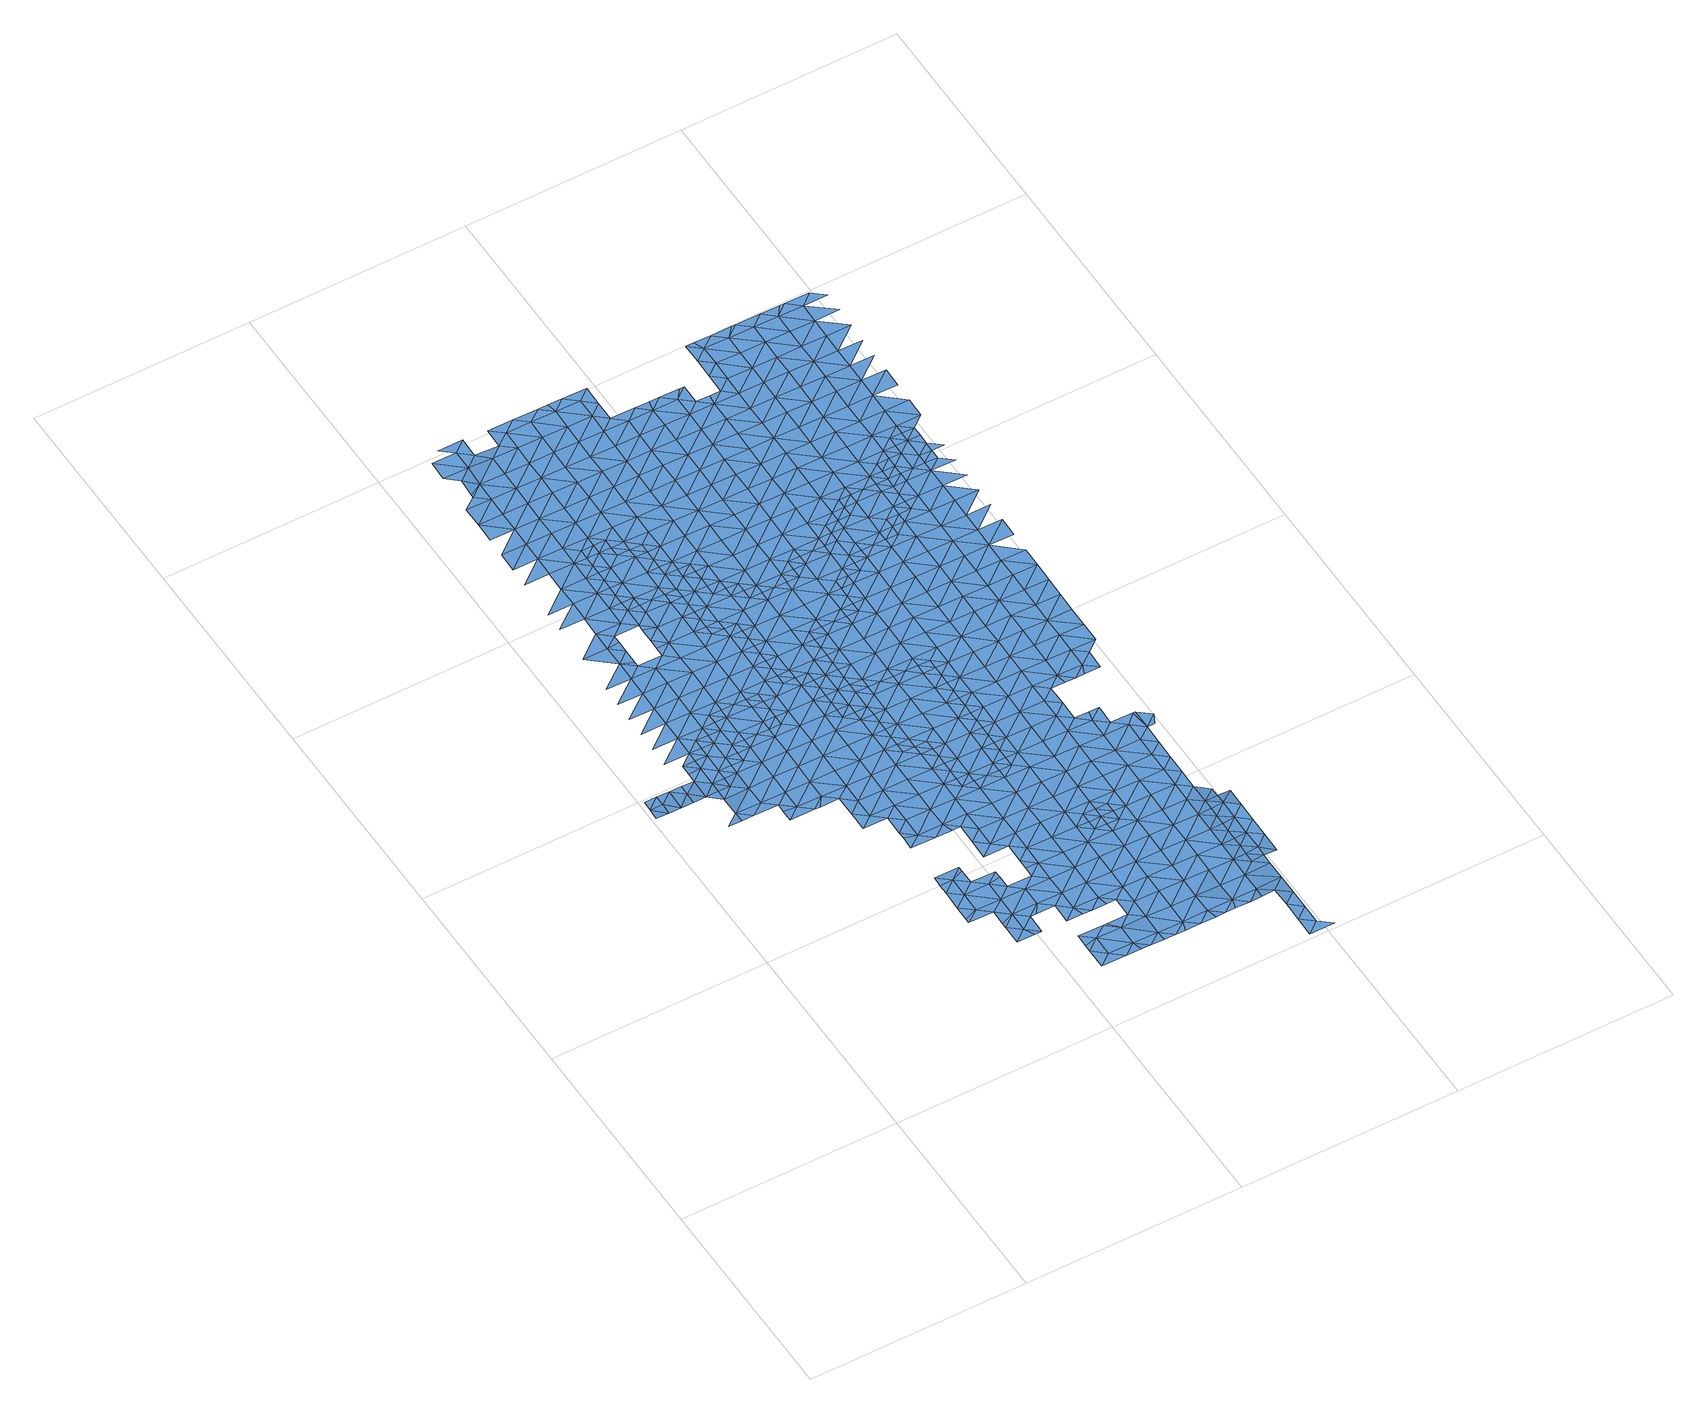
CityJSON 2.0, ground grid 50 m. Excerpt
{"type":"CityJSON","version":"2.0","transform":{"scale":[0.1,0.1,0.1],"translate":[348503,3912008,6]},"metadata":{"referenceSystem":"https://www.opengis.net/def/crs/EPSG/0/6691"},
"CityObjects":{
"waterbody1":{"type":"WaterBody","attributes":{"name":"7","class":"1140","function":"1","WaterBodyRiverFloodingRiskAttribute.description":"4","WaterBodyRiverFloodingRiskAttribute.rankOrg":"1","WaterBodyRiverFloodingRiskAttribute.adminType":"2","WaterBodyRiverFloodingRiskAttribute.scale":"L2"},"geometry":[{"type":"MultiSurface","lod":"1","boundaries":[[[0,1,2]],[[3,1,0]],[[4,5,6]],[[7,1,3]],[[1,8,6]],[[6,9,4]],[[10,11,12]],[[8,1,7]],[[6,8,9]],[[13,10,14]],[[7,3,15]],[[12,16,10]],[[9,17,18]],[[19,14,20]],[[16,21,10]],[[22,14,10]],[[9,8,17]],[[23,18,17]],[[21,22,10]],[[24,20,25]],[[26,7,15]],[[27,28,15]],[[7,29,8]],[[30,23,17]],[[27,31,28]],[[26,29,7]],[[32,25,33]],[[8,34,17]],[[35,30,17]],[[26,15,28]],[[36,14,22]],[[14,37,20]],[[28,31,38]],[[36,37,14]],[[39,36,22]],[[40,33,41]],[[42,43,44]],[[20,45,25]],[[34,8,29]],[[44,43,46]],[[47,48,41]],[[35,17,34]],[[25,49,33]],[[50,51,46]],[[43,50,46]],[[52,53,38]],[[28,38,53]],[[42,54,43]],[[39,55,36]],[[56,29,26]],[[20,37,45]],[[26,28,57]],[[58,59,60]],[[61,62,47]],[[59,35,34]],[[58,35,59]],[[55,63,36]],[[51,64,65]],[[57,28,53]],[[63,66,36]],[[36,66,37]],[[67,68,69]],[[65,64,70]],[[71,69,68]],[[72,62,61]],[[25,45,49]],[[73,74,71]],[[29,75,34]],[[51,50,64]],[[47,41,76]],[[77,60,59]],[[52,78,53]],[[41,33,79]],[[73,54,74]],[[43,80,50]],[[56,26,57]],[[80,43,54]],[[66,81,37]],[[47,76,82]],[[71,68,73]],[[33,49,79]],[[34,83,59]],[[84,77,59]],[[61,47,85]],[[86,87,88]],[[76,41,79]],[[89,70,64]],[[67,90,68]],[[47,82,85]],[[64,50,91]],[[75,29,56]],[[92,73,68]],[[81,93,37]],[[53,94,57]],[[80,54,73]],[[61,95,72]],[[90,92,68]],[[96,61,85]],[[83,84,59]],[[97,89,64]],[[78,86,98]],[[99,100,101]],[[45,37,93]],[[88,87,102]],[[86,88,98]],[[61,96,95]],[[64,91,97]],[[103,104,105]],[[91,50,106]],[[83,34,75]],[[53,78,94]],[[50,80,106]],[[66,107,81]],[[108,56,57]],[[109,76,79]],[[105,104,110]],[[111,100,72]],[[94,112,57]],[[94,78,98]],[[113,101,114]],[[49,45,115]],[[111,72,95]],[[116,73,92]],[[73,117,80]],[[107,118,81]],[[119,106,80]],[[79,49,115]],[[103,120,104]],[[121,88,102]],[[45,93,115]],[[56,122,75]],[[102,110,123]],[[116,117,73]],[[124,84,83]],[[125,91,106]],[[126,109,79]],[[110,104,123]],[[116,92,127]],[[100,128,101]],[[117,119,80]],[[129,94,98]],[[130,131,132]],[[57,112,108]],[[133,132,131]],[[118,134,81]],[[98,88,135]],[[136,137,130]],[[138,128,100]],[[121,102,123]],[[128,114,101]],[[139,125,106]],[[140,141,142]],[[139,106,119]],[[79,115,126]],[[143,144,140]],[[135,88,121]],[[120,145,104]],[[137,136,146]],[[100,111,138]],[[147,123,104]],[[136,130,132]],[[148,142,141]],[[149,112,94]],[[124,83,150]],[[111,95,151]],[[56,108,122]],[[127,152,116]],[[109,153,154]],[[155,150,83]],[[83,75,155]],[[93,81,156]],[[154,153,157]],[[153,109,126]],[[129,149,94]],[[128,158,114]],[[114,159,144]],[[151,160,111]],[[98,135,129]],[[118,161,134]],[[112,149,108]],[[117,162,119]],[[111,160,138]],[[75,122,155]],[[163,145,120]],[[164,136,132]],[[81,134,156]],[[159,140,144]],[[165,117,116]],[[157,166,167]],[[168,169,170]],[[152,165,116]],[[115,93,171]],[[147,104,145]],[[121,123,147]],[[148,141,170]],[[172,173,152]],[[174,128,138]],[[146,136,175]],[[161,176,134]],[[157,153,166]],[[126,115,171]],[[151,167,166]],[[177,174,138]],[[155,178,150]],[[177,138,160]],[[93,156,171]],[[178,179,180]],[[149,181,108]],[[132,133,164]],[[126,182,153]],[[166,183,151]],[[172,184,173]],[[180,150,178]],[[114,158,159]],[[151,183,160]],[[135,121,185]],[[186,162,117]],[[159,187,140]],[[185,121,147]],[[165,186,117]],[[140,188,141]],[[189,129,135]],[[168,170,190]],[[191,168,192]],[[176,193,134]],[[145,163,194]],[[195,196,128]],[[178,197,179]],[[152,173,165]],[[198,199,200]],[[182,126,171]],[[133,201,164]],[[197,176,202]],[[122,108,203]],[[187,188,140]],[[128,174,195]],[[204,166,153]],[[134,205,156]],[[158,128,196]],[[202,179,197]],[[182,206,153]],[[175,136,207]],[[208,194,198]],[[209,160,183]],[[136,164,207]],[[168,190,192]],[[173,184,210]],[[211,191,192]],[[212,135,185]],[[141,213,170]],[[214,159,158]],[[193,205,134]],[[207,215,175]],[[108,181,203]],[[216,145,194]],[[206,204,153]],[[208,198,200]],[[217,214,158]],[[197,193,176]],[[218,171,156]],[[217,158,196]],[[219,164,201]],[[155,122,220]],[[200,199,221]],[[155,222,178]],[[223,224,162]],[[225,226,211]],[[186,223,162]],[[166,227,183]],[[228,209,183]],[[189,229,129]],[[208,216,194]],[[220,122,203]],[[224,223,230]],[[135,212,189]],[[205,218,156]],[[147,145,231]],[[225,211,192]],[[232,233,159]],[[234,207,164]],[[159,233,187]],[[149,129,229]],[[149,235,181]],[[232,159,214]],[[219,234,164]],[[236,226,225]],[[178,237,197]],[[173,210,238]],[[239,193,197]],[[231,145,216]],[[240,241,242]],[[221,243,200]],[[244,186,165]],[[141,188,213]],[[223,245,230]],[[241,236,242]],[[229,235,149]],[[246,208,200]],[[230,245,221]],[[165,173,247]],[[222,237,178]],[[190,170,248]],[[182,249,206]],[[215,207,250]],[[218,251,171]],[[181,235,203]],[[155,220,222]],[[185,147,252]],[[227,166,204]],[[237,239,197]],[[238,210,253]],[[236,225,242]],[[248,170,213]],[[233,254,187]],[[243,246,200]],[[246,216,208]],[[228,183,227]],[[182,171,251]],[[173,238,247]],[[239,255,193]],[[256,234,219]],[[252,147,231]],[[212,185,252]],[[186,244,223]],[[234,257,207]],[[255,258,193]],[[259,240,242]],[[193,258,205]],[[212,260,189]],[[261,262,206]],[[192,190,263]],[[206,262,204]],[[182,251,249]],[[220,203,264]],[[252,260,212]],[[206,249,261]],[[207,257,250]],[[235,265,203]],[[221,245,243]],[[244,165,247]],[[254,266,187]],[[263,190,248]],[[225,192,263]],[[189,267,229]],[[258,268,205]],[[188,266,213]],[[269,228,227]],[[270,254,233]],[[271,272,220]],[[238,253,273]],[[274,227,204]],[[216,275,231]],[[268,276,205]],[[188,187,266]],[[205,276,218]],[[220,264,271]],[[277,274,204]],[[246,275,216]],[[225,278,242]],[[279,234,256]],[[222,220,272]],[[264,203,265]],[[260,280,189]],[[204,262,277]],[[267,281,229]],[[282,273,250]],[[245,223,283]],[[273,284,238]],[[285,239,237]],[[286,269,227]],[[287,249,251]],[[281,288,229]],[[289,290,259]],[[229,288,235]],[[276,291,218]],[[189,280,267]],[[292,293,222]],[[294,225,263]],[[222,293,237]],[[259,242,295]],[[252,231,296]],[[223,244,283]],[[291,297,218]],[[218,297,251]],[[222,272,292]],[[275,298,231]],[[250,257,282]],[[227,274,286]],[[247,238,284]],[[286,299,269]],[[300,264,265]],[[270,301,254]],[[302,265,235]],[[303,285,237]],[[234,304,257]],[[305,306,252]],[[278,225,294]],[[307,244,247]],[[308,302,235]],[[309,213,266]],[[304,234,279]],[[297,310,251]],[[252,296,305]],[[311,246,243]],[[312,303,237]],[[235,288,308]],[[260,252,306]],[[284,273,282]],[[245,283,313]],[[310,314,251]],[[295,242,278]],[[248,213,315]],[[296,231,298]],[[243,245,316]],[[259,295,289]],[[248,317,263]],[[237,293,312]],[[318,319,320]],[[287,251,314]],[[321,267,280]],[[306,322,260]],[[323,307,247]],[[315,213,309]],[[301,324,254]],[[322,325,260]],[[326,283,244]],[[327,328,265]],[[329,301,319]],[[245,313,316]],[[304,330,257]],[[331,275,246]],[[327,265,302]],[[247,284,323]],[[304,279,332]],[[254,333,266]],[[280,260,325]],[[300,265,328]],[[334,321,280]],[[335,296,298]],[[325,334,280]],[[324,333,254]],[[319,318,329]],[[317,248,315]],[[311,243,316]],[[329,324,301]],[[282,257,336]],[[282,337,284]],[[338,278,294]],[[334,339,321]],[[294,263,340]],[[341,335,298]],[[295,278,342]],[[318,343,329]],[[326,244,307]],[[313,283,326]],[[304,332,344]],[[257,330,336]],[[340,263,317]],[[331,246,311]],[[340,338,294]],[[298,275,331]],[[345,323,284]],[[346,347,348]],[[349,316,313]],[[350,348,347]],[[309,266,351]],[[326,352,313]],[[353,350,347]],[[337,282,336]],[[352,349,313]],[[266,333,351]],[[354,304,344]],[[304,355,330]],[[356,298,331]],[[329,357,324]],[[358,353,359]],[[342,278,338]],[[315,309,360]],[[341,298,356]],[[353,347,359]],[[343,358,359]],[[346,361,347]],[[362,363,364]],[[365,366,362]],[[345,284,337]],[[345,367,323]],[[357,333,324]],[[329,343,368]],[[317,315,360]],[[311,316,349]],[[369,370,371]],[[372,354,344]],[[309,351,360]],[[330,373,336]],[[374,340,317]],[[369,375,370]],[[338,376,342]],[[307,323,367]],[[362,364,365]],[[349,377,311]],[[370,375,378]],[[311,379,331]],[[380,341,356]],[[365,381,366]],[[343,359,368]],[[381,382,383]],[[357,329,368]],[[384,342,376]],[[326,307,367]],[[304,354,355]],[[383,366,381]],[[352,326,385]],[[386,317,360]],[[387,338,340]],[[388,371,370]],[[389,371,388]],[[364,390,365]],[[367,391,326]],[[331,392,356]],[[361,389,388]],[[378,393,370]],[[373,330,355]],[[337,336,373]],[[394,395,396]],[[352,397,349]],[[347,361,398]],[[399,400,333]],[[401,352,385]],[[374,317,386]],[[379,311,377]],[[374,387,340]],[[337,402,345]],[[396,382,394]],[[387,376,338]],[[403,384,376]],[[354,372,404]],[[380,356,405]],[[359,347,406]],[[385,326,391]],[[359,407,368]],[[382,381,394]],[[333,357,399]],[[351,333,400]],[[352,401,397]],[[392,405,356]],[[361,388,398]],[[408,381,365]],[[394,409,395]],[[406,347,398]],[[406,407,359]],[[400,410,351]],[[370,411,388]],[[354,412,355]],[[410,386,360]],[[413,409,414]],[[415,393,416]],[[402,337,373]],[[368,407,357]],[[397,417,349]],[[418,367,345]],[[413,395,409]],[[416,419,415]],[[331,379,392]],[[420,408,365]],[[360,351,410]],[[365,390,420]],[[385,391,421]],[[419,422,415]],[[381,408,394]],[[370,393,411]],[[354,404,412]],[[423,418,345]],[[388,424,398]],[[425,414,409]],[[423,345,402]],[[376,426,403]],[[357,427,399]],[[420,390,428]],[[429,374,386]],[[426,376,387]],[[407,427,357]],[[392,430,405]],[[430,431,432]],[[377,349,433]],[[393,415,411]],[[404,434,412]],[[422,435,415]],[[432,405,430]],[[424,388,411]],[[408,436,394]],[[397,437,417]],[[433,438,377]],[[421,391,439]],[[409,440,425]],[[441,400,399]],[[355,412,442]],[[443,386,410]],[[349,417,433]],[[373,355,444]],[[445,439,391]],[[379,438,392]],[[446,412,434]],[[428,447,420]],[[430,448,431]],[[391,367,445]],[[436,449,394]],[[379,377,438]],[[374,450,387]],[[451,448,452]],[[444,355,442]],[[435,453,415]],[[451,431,448]],[[449,440,409]],[[445,367,418]],[[437,454,417]],[[455,398,424]],[[409,394,449]],[[456,407,406]],[[450,426,387]],[[457,403,426]],[[415,458,411]],[[386,443,429]],[[406,398,459]],[[402,373,460]],[[402,461,423]],[[399,427,462]],[[448,463,452]],[[400,464,410]],[[453,458,415]],[[465,463,466]],[[459,398,455]],[[460,373,444]],[[459,456,406]],[[465,452,463]],[[456,427,407]],[[420,467,408]],[[468,433,417]],[[469,453,435]],[[430,392,470]],[[454,468,417]],[[399,462,441]],[[445,471,439]],[[412,472,442]],[[410,464,443]],[[374,429,450]],[[470,392,438]],[[423,473,418]],[[474,467,420]],[[475,457,426]],[[420,447,474]],[[476,439,471]],[[477,478,479]],[[430,480,448]],[[481,472,412]],[[412,446,481]],[[454,476,471]],[[479,466,477]],[[482,440,449]],[[483,481,446]],[[402,460,461]],[[466,463,477]],[[400,441,464]],[[424,411,484]],[[471,468,454]],[[485,438,433]],[[447,486,474]],[[467,487,408]],[[464,488,443]],[[443,489,429]],[[426,450,475]],[[430,470,490]],[[469,491,453]],[[484,411,458]],[[448,492,463]],[[484,493,424]],[[494,449,436]],[[472,495,442]],[[445,418,473]],[[496,478,497]],[[436,408,487]],[[455,493,459]],[[498,485,433]],[[444,495,460]],[[423,461,473]],[[478,477,497]],[[499,496,497]],[[455,424,493]],[[444,442,495]],[[491,500,453]],[[501,458,453]],[[502,503,504]],[[427,456,505]],[[486,506,474]],[[462,427,507]],[[430,490,480]],[[445,508,471]],[[487,494,436]],[[509,481,483]],[[433,468,498]],[[500,501,453]],[[497,510,499]],[[438,511,470]],[[457,475,512]],[[482,449,513]],[[510,514,515]],[[516,517,502]],[[504,516,502]],[[494,513,449]],[[515,499,510]],[[489,443,488]],[[459,518,456]],[[503,519,504]],[[427,505,507]],[[492,520,463]],[[520,497,477]],[[493,518,459]],[[495,521,460]],[[450,522,475]],[[445,473,523]],[[441,462,524]],[[448,480,492]],[[471,525,468]],[[506,526,474]],[[527,512,475]],[[450,429,522]],[[510,528,514]],[[474,526,467]],[[528,506,529]],[[477,463,520]],[[461,460,521]],[[509,530,481]],[[516,531,517]],[[508,445,523]],[[532,484,458]],[[508,525,471]],[[529,514,528]],[[517,531,509]],[[533,505,456]],[[462,507,524]],[[534,458,501]],[[535,510,497]],[[429,489,522]],[[518,536,456]],[[438,485,511]],[[521,537,461]],[[464,441,538]],[[539,527,475]],[[528,526,506]],[[490,470,540]],[[472,541,495]],[[490,542,480]],[[543,487,467]],[[472,481,530]],[[494,544,513]],[[536,533,456]],[[531,530,509]],[[538,441,524]],[[545,493,484]],[[525,546,468]],[[547,544,548]],[[540,470,511]],[[547,513,544]],[[549,489,488]],[[473,461,550]],[[505,551,507]],[[552,521,495]],[[480,542,492]],[[488,464,553]],[[535,497,520]],[[498,468,546]],[[534,501,554]],[[475,522,539]],[[555,552,495]],[[556,522,489]],[[532,458,534]],[[472,557,541]],[[535,558,510]],[[495,541,555]],[[467,526,559]],[[553,464,538]],[[485,498,546]],[[461,537,550]],[[560,524,507]],[[561,548,562]],[[472,530,557]],[[490,540,542]],[[523,473,563]],[[552,564,521]],[[548,544,562]],[[523,565,508]],[[554,566,534]],[[564,567,521]],[[467,559,543]],[[521,567,537]],[[568,561,569]],[[545,484,532]],[[492,570,520]],[[545,571,493]],[[528,510,572]],[[551,505,533]],[[563,473,550]],[[551,560,507]],[[569,561,562]],[[522,573,539]],[[494,487,574]],[[549,488,553]],[[489,549,556]],[[511,485,575]],[[576,527,539]],[[573,522,556]],[[508,565,525]],[[577,541,557]],[[518,493,571]],[[572,510,558]],[[511,578,540]],[[567,579,537]],[[574,580,494]],[[485,546,575]],[[526,581,559]],[[492,542,582]],[[579,583,537]],[[487,543,574]],[[537,583,550]],[[536,518,571]],[[526,528,581]],[[538,524,560]],[[534,584,532]],[[544,494,580]],[[544,585,562]],[[523,563,565]],[[570,492,582]],[[576,539,573]],[[586,553,538]],[[525,587,546]],[[578,511,575]],[[581,528,572]],[[542,540,588]],[[565,587,525]],[[583,589,550]],[[590,558,535]],[[569,562,591]],[[589,592,550]],[[535,520,593]],[[550,592,563]],[[534,566,584]],[[594,582,542]],[[588,594,542]],[[585,591,562]],[[595,538,560]],[[532,596,545]],[[593,520,570]],[[597,549,553]],[[536,571,598]],[[533,536,599]],[[600,540,578]],[[543,559,601]],[[588,540,600]],[[584,566,602]],[[592,603,563]],[[556,549,604]],[[544,580,585]],[[563,603,565]],[[605,570,582]],[[559,581,601]],[[594,605,582]],[[586,538,595]],[[575,546,606]],[[536,598,599]],[[532,584,607]],[[590,535,593]],[[551,533,608]],[[574,543,609]],[[546,587,606]],[[610,587,565]],[[572,611,581]],[[603,610,565]],[[596,532,607]],[[612,588,600]],[[596,613,545]],[[614,580,574]],[[602,615,584]],[[585,616,591]],[[572,558,611]],[[543,601,609]],[[578,617,600]],[[597,553,586]],[[618,615,602]],[[619,598,571]],[[533,599,608]],[[620,591,616]],[[621,593,570]],[[571,545,613]],[[611,558,590]],[[605,621,570]],[[604,549,597]],[[560,551,622]],[[623,620,616]],[[624,614,574]],[[575,606,625]],[[615,626,584]],[[584,626,607]],[[578,575,627]],[[603,592,628]],[[624,574,609]],[[617,629,600]],[[587,630,606]],[[592,631,628]],[[581,632,601]],[[580,633,585]],[[627,575,625]],[[578,627,617]],[[630,587,610]],[[634,623,616]],[[551,608,622]],[[635,586,595]],[[612,600,629]],[[636,632,581]],[[595,560,637]],[[614,633,580]],[[593,638,590]],[[636,581,611]],[[639,625,606]],[[640,621,605]],[[621,638,593]],[[619,571,613]],[[604,597,641]],[[626,642,607]],[[643,608,599]],[[637,560,622]],[[601,644,609]],[[635,597,586]],[[599,598,643]],[[606,630,639]],[[645,641,597]],[[627,646,617]],[[647,627,625]],[[634,616,648]],[[649,613,596]],[[590,650,611]],[[651,622,608]],[[635,595,637]],[[609,652,624]],[[653,642,626]],[[598,619,643]],[[616,585,654]],[[596,607,649]],[[643,651,608]],[[655,645,597]],[[644,601,632]],[[625,639,647]],[[635,655,597]],[[656,590,638]],[[654,585,633]],[[616,654,648]],[[621,640,657]],[[647,646,627]],[[658,614,624]],[[607,642,649]],[[622,659,637]],[[652,609,644]],[[660,638,621]],[[658,633,614]],[[590,656,650]],[[661,621,657]],[[653,662,642]],[[636,611,663]],[[646,647,664]],[[665,613,649]],[[666,662,653]],[[667,648,654]],[[661,660,621]],[[619,613,668]],[[619,669,643]],[[663,611,650]],[[663,670,636]],[[622,651,671]],[[672,661,657]],[[647,673,664]],[[658,624,652]],[[662,674,642]],[[632,670,644]],[[668,613,665]],[[638,675,656]],[[635,676,655]],[[647,677,673]],[[632,636,670]],[[659,678,637]],[[649,642,674]],[[679,651,643]],[[622,671,659]],[[654,680,667]],[[645,655,681]],[[635,637,678]],[[682,650,656]],[[644,683,652]],[[676,684,655]],[[669,619,668]],[[679,671,651]],[[685,680,654]],[[635,678,676]],[[686,665,649]],[[633,658,687]],[[672,688,661]],[[654,633,685]],[[675,638,660]],[[681,655,684]],[[685,633,687]],[[679,643,669]],[[649,674,689]],[[690,660,661]],[[644,670,683]],[[652,691,658]],[[665,686,668]],[[671,692,659]],[[663,650,682]],[[690,661,688]],[[693,691,652]],[[694,676,678]],[[656,675,682]],[[663,695,670]],[[674,696,689]],[[686,649,689]],[[685,697,680]],[[652,683,693]],[[658,698,687]],[[668,699,669]],[[659,700,678]],[[701,680,697]],[[686,699,668]],[[671,679,692]],[[692,700,659]],[[660,702,675]],[[703,694,678]],[[696,704,689]],[[702,660,690]],[[705,701,706]],[[687,698,685]],[[663,682,695]],[[670,707,683]],[[706,701,697]],[[708,707,670]],[[698,658,691]],[[675,709,682]],[[710,686,689]],[[679,669,711]],[[685,712,697]],[[670,695,708]],[[683,713,693]],[[697,714,706]],[[669,699,711]],[[703,678,715]],[[711,716,679]],[[679,717,692]],[[678,700,715]],[[675,702,709]],[[712,685,698]],[[689,704,710]],[[682,718,695]],[[710,719,686]],[[703,720,721]],[[713,722,693]],[[720,703,715]],[[723,708,695]],[[683,707,713]],[[704,724,710]],[[699,686,719]],[[691,722,698]],[[682,709,725]],[[714,697,726]],[[691,693,722]],[[697,712,726]],[[679,716,717]],[[718,682,725]],[[721,727,728]],[[700,692,729]],[[700,730,715]],[[724,731,710]],[[721,720,727]],[[722,732,698]],[[692,717,729]],[[733,714,726]],[[734,714,733]],[[699,719,735]],[[711,699,736]],[[737,719,710]],[[738,713,707]],[[739,734,733]],[[712,698,732]],[[695,718,723]],[[740,710,731]],[[741,728,742]],[[733,743,739]],[[707,708,738]],[[728,727,742]],[[744,727,720]],[[699,735,736]],[[737,710,740]],[[745,717,716]],[[700,729,730]],[[746,739,743]],[[746,747,731]],[[741,742,748]],[[716,711,749]],[[738,708,723]],[[750,722,713]],[[720,715,744]],[[751,752,712]],[[749,711,736]],[[745,729,717]],[[744,715,730]],[[747,746,743]],[[712,732,751]],[[726,712,752]],[[726,753,733]],[[754,719,737]],[[742,755,748]],[[756,743,733]],[[713,738,750]],[[722,757,732]],[[742,727,758]],[[735,759,736]],[[716,749,745]],[[760,747,743]],[[735,719,759]],[[729,761,730]],[[762,757,722]],[[727,744,758]],[[758,763,742]],[[753,726,752]],[[753,756,733]],[[737,764,754]],[[759,719,754]],[[756,760,743]],[[742,763,755]],[[736,765,749]],[[766,729,745]],[[764,767,754]],[[761,729,766]],[[751,732,768]],[[751,769,752]],[[736,759,765]],[[749,770,745]],[[744,730,771]],[[772,773,754]],[[774,770,749]],[[754,767,772]],[[752,769,753]],[[759,754,773]],[[775,763,758]],[[774,749,765]],[[776,766,745]],[[777,760,756]],[[730,761,771]],[[755,763,778]],[[758,744,775]],[[779,756,753]],[[770,776,745]],[[775,744,771]],[[759,780,765]],[[766,781,761]],[[778,763,782]],[[777,756,783]],[[759,773,784]],[[785,783,756]],[[763,786,782]],[[761,781,771]],[[786,763,775]],[[765,787,774]],[[773,788,784]],[[781,766,776]],[[759,784,780]],[[771,789,775]],[[774,790,770]],[[788,791,784]],[[787,790,774]],[[792,782,786]],[[765,780,787]],[[793,794,795]],[[789,771,781]],[[776,770,790]],[[796,781,776]],[[786,775,797]],[[784,798,780]],[[798,784,791]],[[799,792,786]],[[775,789,797]],[[796,776,790]],[[800,789,781]],[[798,801,780]],[[786,797,799]],[[787,780,801]],[[802,781,796]],[[803,804,787]],[[800,781,802]],[[792,799,805]],[[797,806,799]],[[790,787,804]],[[797,789,806]],[[806,789,800]],[[807,802,796]],[[796,790,808]],[[809,810,799]],[[805,799,810]],[[809,799,806]],[[811,806,800]],[[800,802,811]],[[812,810,809]],[[809,806,813]],[[814,812,809]]]}]},
"waterbody2":{"type":"WaterBody","attributes":{"name":"7","class":"1140","function":"1","WaterBodyRiverFloodingRiskAttribute.description":"4","WaterBodyRiverFloodingRiskAttribute.rankOrg":"2","WaterBodyRiverFloodingRiskAttribute.adminType":"2","WaterBodyRiverFloodingRiskAttribute.scale":"L2"},"geometry":[{"type":"MultiSurface","lod":"1","boundaries":[[[150,180,124]],[[815,118,107]],[[816,55,39]],[[55,816,60]],[[817,818,819]],[[817,820,818]],[[820,821,818]],[[821,822,818]],[[817,823,820]],[[30,824,23]],[[825,821,820]],[[124,826,84]],[[827,55,60]],[[60,816,824]],[[828,829,23]],[[830,828,11]],[[831,832,833]],[[822,819,818]],[[834,5,831]],[[12,11,828]],[[16,12,828]],[[834,831,822]],[[831,819,822]],[[833,819,831]],[[830,832,828]],[[828,832,829]],[[832,5,829]],[[831,5,832]],[[5,4,829]],[[4,9,829]],[[9,18,829]],[[18,23,829]],[[30,35,824]],[[58,824,35]],[[58,60,824]],[[60,77,827]],[[77,84,827]],[[826,827,84]],[[827,826,815]],[[815,826,835]],[[179,835,826]],[[179,202,835]],[[828,23,16]],[[824,16,23]],[[824,816,16]],[[21,16,816]],[[124,180,826]],[[816,22,21]],[[39,22,816]],[[63,55,815]],[[63,815,66]],[[107,66,815]],[[161,118,835]],[[176,161,202]],[[202,161,835]],[[180,179,826]],[[815,835,118]],[[827,815,55]]]}]},
"waterbody3":{"type":"WaterBody","attributes":{"name":"7","class":"1140","function":"1","WaterBodyRiverFloodingRiskAttribute.description":"4","WaterBodyRiverFloodingRiskAttribute.rankOrg":"2","WaterBodyRiverFloodingRiskAttribute.adminType":"2","WaterBodyRiverFloodingRiskAttribute.scale":"L2"},"geometry":[{"type":"MultiSurface","lod":"1","boundaries":[[[369,371,836]],[[836,371,837]],[[836,837,299]],[[286,836,299]],[[269,299,838]],[[838,228,269]],[[195,174,839]],[[177,160,840]],[[840,174,177]],[[174,840,839]],[[840,838,839]],[[838,840,228]],[[209,228,840]],[[841,274,277]],[[274,841,836]],[[836,841,375]],[[375,841,842]],[[842,841,843]],[[844,843,841]],[[314,843,844]],[[845,843,314]],[[843,845,846]],[[846,845,847]],[[847,845,848]],[[848,845,297]],[[310,297,845]],[[320,849,850]],[[849,214,850]],[[232,214,849]],[[217,196,850]],[[850,196,839]],[[850,839,851]],[[851,839,852]],[[851,852,353]],[[350,353,852]],[[255,285,853]],[[312,293,854]],[[293,855,854]],[[292,855,293]],[[292,272,855]],[[308,288,856]],[[288,857,856]],[[281,857,288]],[[281,321,857]],[[267,321,281]],[[334,858,339]],[[334,325,858]],[[859,858,325]],[[859,860,858]],[[861,860,859]],[[861,452,860]],[[451,452,861]],[[432,431,862]],[[431,861,862]],[[862,861,863]],[[862,863,341]],[[706,864,705]],[[667,701,865]],[[866,548,867]],[[868,414,869]],[[869,848,868]],[[866,867,870]],[[871,847,872]],[[873,867,568]],[[874,873,875]],[[501,500,874]],[[871,491,469]],[[842,419,416]],[[389,837,371]],[[299,837,348]],[[299,348,838]],[[838,348,852]],[[840,160,209]],[[249,287,261]],[[261,287,844]],[[261,844,262]],[[277,262,841]],[[286,274,836]],[[836,375,369]],[[378,375,842]],[[843,419,842]],[[262,844,841]],[[287,314,844]],[[843,846,419]],[[871,846,847]],[[848,869,847]],[[291,848,297]],[[291,276,848]],[[876,848,276]],[[314,310,845]],[[850,214,217]],[[196,195,839]],[[839,838,852]],[[348,350,852]],[[877,878,864]],[[428,390,879]],[[428,879,447]],[[879,880,447]],[[486,447,880]],[[529,506,486]],[[529,486,880]],[[514,529,880]],[[514,880,881]],[[515,514,881]],[[465,466,860]],[[882,478,496]],[[499,515,881]],[[883,884,882]],[[880,879,881]],[[885,856,883]],[[885,302,856]],[[327,302,885]],[[264,300,886]],[[271,264,886]],[[272,271,886]],[[390,887,879]],[[364,887,390]],[[328,327,885]],[[364,363,887]],[[300,328,886]],[[366,383,854]],[[396,395,888]],[[383,382,854]],[[395,868,888]],[[876,868,848]],[[255,853,258]],[[268,876,276]],[[878,877,889]],[[889,877,704]],[[696,889,704]],[[696,662,889]],[[674,662,696]],[[615,653,626]],[[653,615,890]],[[890,666,653]],[[662,666,889]],[[878,889,666]],[[878,666,890]],[[615,618,890]],[[891,623,634]],[[892,623,875]],[[389,361,837]],[[346,837,361]],[[232,270,233]],[[270,232,849]],[[320,319,849]],[[851,320,850]],[[851,353,358]],[[860,466,893]],[[893,466,479]],[[884,883,856]],[[856,894,884]],[[858,893,894]],[[894,893,884]],[[893,882,884]],[[478,882,893]],[[479,478,893]],[[496,499,882]],[[881,882,499]],[[882,881,883]],[[879,883,881]],[[883,879,885]],[[885,879,887]],[[885,887,328]],[[363,328,887]],[[328,363,886]],[[855,886,363]],[[855,363,362]],[[362,366,855]],[[888,382,396]],[[382,888,854]],[[303,854,888]],[[285,255,239]],[[285,303,853]],[[853,303,888]],[[868,853,888]],[[853,868,876]],[[346,348,837]],[[853,876,258]],[[268,258,876]],[[301,270,849]],[[319,301,849]],[[318,320,851]],[[358,318,851]],[[318,358,343]],[[335,341,863]],[[380,405,862]],[[322,306,859]],[[863,859,306]],[[306,305,863]],[[305,296,863]],[[296,335,863]],[[862,341,380]],[[405,432,862]],[[431,451,861]],[[452,465,860]],[[863,861,859]],[[858,860,893]],[[325,322,859]],[[858,894,339]],[[339,894,857]],[[321,339,857]],[[894,856,857]],[[856,302,308]],[[272,886,855]],[[366,854,855]],[[854,303,312]],[[566,874,875]],[[724,704,877]],[[877,864,739]],[[734,739,864]],[[878,705,864]],[[701,705,865]],[[878,865,705]],[[865,878,890]],[[648,667,865]],[[875,873,892]],[[873,568,892]],[[867,548,561]],[[561,568,867]],[[568,569,892]],[[569,591,892]],[[892,591,620]],[[620,623,892]],[[634,648,891]],[[891,648,865]],[[890,891,865]],[[891,890,618]],[[891,618,623]],[[623,618,875]],[[875,618,602]],[[554,501,874]],[[554,874,566]],[[602,566,875]],[[731,724,746]],[[877,746,724]],[[739,746,877]],[[714,734,864]],[[706,714,864]],[[680,701,667]],[[547,548,866]],[[866,513,547]],[[482,513,866]],[[482,866,440]],[[440,866,870]],[[425,440,870]],[[395,413,868]],[[413,414,868]],[[414,425,870]],[[414,870,869]],[[869,870,847]],[[847,870,872]],[[872,870,867]],[[872,867,871]],[[871,867,873]],[[491,871,873]],[[874,491,873]],[[500,491,874]],[[469,435,871]],[[871,435,846]],[[846,435,422]],[[422,419,846]],[[416,393,842]],[[393,378,842]]]}]},
"waterbody4":{"type":"WaterBody","attributes":{"name":"7","class":"1140","function":"1","WaterBodyRiverFloodingRiskAttribute.description":"4","WaterBodyRiverFloodingRiskAttribute.rankOrg":"2","WaterBodyRiverFloodingRiskAttribute.adminType":"2","WaterBodyRiverFloodingRiskAttribute.scale":"L2"},"geometry":[{"type":"MultiSurface","lod":"1","boundaries":[[[401,895,397]],[[401,385,895]],[[385,421,895]],[[421,439,895]],[[439,476,895]],[[437,397,895]],[[476,437,895]],[[454,437,476]]]}]},
"waterbody5":{"type":"WaterBody","attributes":{"name":"7","class":"1140","function":"1","WaterBodyRiverFloodingRiskAttribute.description":"4","WaterBodyRiverFloodingRiskAttribute.rankOrg":"2","WaterBodyRiverFloodingRiskAttribute.adminType":"2","WaterBodyRiverFloodingRiskAttribute.scale":"L2"},"geometry":[{"type":"MultiSurface","lod":"1","boundaries":[[[564,896,567]],[[896,897,898]],[[899,898,900]],[[589,901,592]],[[631,592,901]],[[555,577,902]],[[902,552,555]],[[903,631,901]],[[589,583,901]],[[899,900,901]],[[899,901,583]],[[579,899,583]],[[896,898,899]],[[896,899,567]],[[579,567,899]],[[564,552,896]],[[902,896,552]],[[896,902,897]],[[902,904,897]],[[577,904,902]],[[541,577,555]],[[900,903,901]]]}]},
"waterbody6":{"type":"WaterBody","attributes":{"name":"7","class":"1140","function":"1","WaterBodyRiverFloodingRiskAttribute.description":"4","WaterBodyRiverFloodingRiskAttribute.rankOrg":"2","WaterBodyRiverFloodingRiskAttribute.adminType":"2","WaterBodyRiverFloodingRiskAttribute.scale":"L2"},"geometry":[{"type":"MultiSurface","lod":"1","boundaries":[[[794,905,906]],[[907,791,905]],[[907,905,794]],[[795,794,906]],[[788,905,791]],[[764,740,908]],[[772,767,905]],[[764,908,767]],[[767,908,760]],[[783,795,777]],[[906,767,760]],[[777,906,760]],[[747,760,908]],[[764,737,740]],[[740,731,908]],[[788,773,905]],[[773,772,905]],[[906,905,767]],[[777,795,906]],[[731,747,908]]]}]}
},
"vertices":[
[151,850,7],[151,873,7],[122,851,6],[179,850,7],[152,943,5],[124,943,5],[152,919,4],[208,872,7],[208,918,6],[180,942,5],[154,1058,7],[125,1035,7],[153,1035,7],[97,1059,7],[155,1104,7],[236,849,7],[182,1034,7],[209,965,7],[181,965,7],[98,1105,7],[155,1151,7],[182,1058,7],[183,1081,7],[181,988,7],[99,1151,7],[156,1197,7],[264,871,7],[235,829,7],[264,825,7],[265,918,7],[209,988,7],[235,802,7],[99,1198,7],[157,1243,7],[266,964,7],[238,987,7],[211,1103,7],[212,1150,7],[292,802,7],[211,1080,7],[100,1244,7],[158,1289,7],[398,384,7],[427,406,7],[398,394,7],[213,1196,7],[399,430,7],[159,1335,7],[101,1290,7],[214,1242,7],[428,452,7],[400,476,7],[302,801,7],[320,824,7],[455,383,7],[239,1080,7],[322,917,7],[321,870,7],[238,1010,7],[267,1010,7],[239,1034,7],[159,1382,7],[103,1383,7],[240,1103,7],[429,499,7],[400,498,7],[240,1126,7],[494,290,7],[482,313,7],[453,290,7],[401,522,7],[454,336,7],[160,1428,7],[483,359,7],[454,347,7],[323,963,7],[187,1312,7],[267,1033,7],[348,801,7],[215,1288,7],[484,405,7],[269,1149,7],[187,1323,7],[323,1009,7],[295,1033,7],[187,1358,7],[348,754,7],[347,708,7],[376,731,7],[457,521,7],[510,289,7],[457,475,7],[511,336,7],[270,1195,7],[377,823,7],[188,1404,7],[188,1385,7],[457,510,7],[376,777,7],[104,1475,7],[161,1474,7],[162,1520,7],[404,707,7],[402,615,7],[431,637,7],[403,645,7],[485,452,7],[269,1125,7],[379,916,7],[243,1311,7],[403,661,7],[217,1427,7],[378,869,7],[105,1521,7],[162,1566,7],[271,1241,7],[540,358,7],[541,404,7],[297,1125,7],[513,428,7],[459,614,7],[432,730,7],[380,962,7],[432,684,7],[324,1032,7],[513,474,7],[271,1287,7],[524,335,7],[218,1519,7],[434,822,7],[565,196,6],[565,150,6],[593,172,6],[622,149,6],[326,1148,7],[433,776,7],[594,219,6],[566,212,6],[218,1473,7],[513,457,7],[164,1659,7],[165,1705,7],[107,1660,7],[106,1614,7],[163,1613,7],[488,636,7],[566,242,6],[488,683,7],[108,1706,7],[435,868,7],[352,1032,7],[245,1403,7],[568,335,7],[272,1333,7],[244,1333,7],[380,1008,7],[327,1194,7],[244,1357,7],[219,1565,7],[220,1612,7],[246,1449,7],[325,1125,7],[569,427,7],[497,613,7],[650,171,6],[597,357,7],[273,1380,7],[245,1390,7],[110,1798,7],[109,1752,7],[166,1751,7],[327,1240,7],[567,288,7],[596,311,7],[246,1496,7],[623,241,6],[354,1124,7],[246,1473,7],[381,1054,7],[353,1078,7],[353,1055,7],[436,915,7],[328,1286,7],[274,1426,7],[604,288,7],[489,729,7],[597,403,7],[221,1658,7],[222,1704,7],[491,821,7],[166,1798,7],[110,1845,7],[167,1844,7],[383,1147,7],[516,613,7],[247,1519,7],[247,1542,7],[382,1100,7],[515,567,7],[514,520,7],[543,543,7],[656,148,6],[353,1101,7],[436,961,7],[330,1379,7],[383,1193,7],[329,1333,7],[651,218,6],[544,589,7],[274,1449,7],[624,287,7],[139,1867,7],[490,775,7],[222,1750,7],[248,1588,7],[632,241,6],[544,635,7],[248,1565,7],[384,1239,7],[678,148,5],[437,1007,7],[571,519,7],[438,1053,7],[598,450,7],[570,452,7],[168,1890,7],[139,1873,7],[330,1425,7],[302,1449,7],[492,867,7],[570,473,7],[545,682,7],[248,1611,7],[249,1634,7],[707,170,5],[492,914,7],[140,1914,11],[439,1100,7],[653,310,7],[411,1123,7],[113,1983,12],[112,1937,12],[169,1936,12],[600,542,7],[654,402,7],[599,496,7],[600,588,7],[653,356,7],[223,1797,7],[357,1309,7],[680,240,7],[385,1285,7],[546,728,7],[658,287,7],[278,1657,7],[411,1146,7],[708,147,5],[708,217,7],[411,1169,7],[169,1982,12],[547,774,7],[357,1332,7],[358,1355,7],[224,1843,7],[465,984,7],[493,960,7],[278,1703,7],[520,844,7],[412,1192,7],[331,1448,7],[277,1634,7],[465,1007,7],[466,1030,7],[681,286,7],[358,1401,7],[601,634,7],[412,1216,7],[358,1378,7],[225,1935,8],[735,147,5],[548,820,7],[520,867,7],[709,263,7],[655,449,7],[709,309,7],[439,1123,7],[359,1424,7],[385,1308,7],[520,890,7],[198,2005,12],[141,2006,12],[413,1239,7],[466,1053,7],[467,1076,7],[225,1889,7],[197,1959,11],[574,704,7],[413,1262,7],[602,681,7],[359,1448,7],[493,983,7],[306,1633,7],[521,936,7],[467,1122,7],[764,169,5],[574,727,7],[575,751,7],[711,402,7],[521,913,7],[279,1749,7],[413,1285,7],[657,587,7],[467,1099,7],[656,495,7],[414,1308,7],[280,1796,7],[657,541,7],[281,1842,7],[333,1587,7],[305,1610,7],[305,1587,7],[548,843,7],[575,774,7],[710,355,7],[334,1656,7],[576,797,7],[712,448,7],[522,959,7],[522,983,7],[334,1610,7],[765,216,6],[658,634,7],[757,146,5],[335,1702,7],[576,820,7],[602,704,7],[765,262,7],[766,308,7],[282,1934,8],[576,843,7],[281,1888,7],[631,703,7],[254,1958,8],[362,1586,7],[792,146,6],[767,354,7],[388,1493,7],[389,1516,7],[360,1494,7],[713,540,7],[360,1517,7],[336,1748,7],[713,494,7],[361,1540,7],[821,169,6],[821,215,6],[659,680,7],[391,1655,7],[361,1563,7],[390,1563,7],[337,1795,7],[417,1493,7],[523,1052,7],[523,1029,7],[551,1028,7],[551,1051,7],[523,1075,7],[768,401,7],[390,1609,7],[416,1424,7],[444,1423,7],[416,1447,7],[828,145,6],[822,261,7],[338,1887,7],[415,1400,7],[283,1980,8],[714,586,7],[444,1400,7],[715,633,7],[659,703,7],[552,1098,7],[524,1121,7],[524,1098,7],[255,2004,8],[741,470,7],[337,1841,7],[339,1933,8],[445,1469,7],[416,1470,7],[579,1028,7],[769,447,7],[716,679,7],[472,1399,7],[553,1144,7],[525,1167,7],[525,1144,7],[741,517,7],[446,1515,7],[392,1701,7],[393,1747,7],[741,493,7],[823,307,7],[312,2003,8],[849,145,7],[688,702,7],[446,1562,7],[447,1608,7],[609,1097,7],[554,1190,7],[394,1794,7],[501,1422,7],[878,168,7],[525,1191,7],[526,1214,7],[500,1376,7],[472,1376,7],[770,539,7],[825,400,7],[471,1353,7],[608,1050,7],[769,470,7],[500,1353,7],[824,353,7],[502,1468,7],[554,1213,7],[340,1980,8],[448,1654,7],[608,1027,7],[395,1886,7],[716,725,7],[688,749,7],[688,725,7],[771,585,7],[872,145,7],[528,1352,7],[610,1143,7],[770,516,7],[772,632,7],[797,469,7],[583,1213,7],[450,1747,7],[878,214,5],[394,1840,7],[879,260,7],[825,446,7],[906,144,7],[636,1027,7],[717,771,7],[611,1189,7],[396,1932,8],[689,772,7],[689,795,7],[557,1375,7],[798,516,7],[502,1514,7],[504,1607,7],[369,2002,8],[558,1421,7],[503,1561,7],[880,306,7],[881,352,7],[449,1700,7],[718,817,7],[450,1793,7],[690,818,7],[690,841,7],[666,1096,7],[827,538,7],[557,1352,7],[772,678,7],[826,492,7],[935,213,5],[881,399,7],[665,1049,7],[397,1979,8],[798,492,7],[719,864,7],[691,887,7],[690,864,7],[774,770,7],[934,167,7],[611,1212,7],[932,144,9],[558,1467,7],[828,631,7],[665,1026,7],[667,1142,7],[451,1839,7],[452,1885,7],[773,724,7],[585,1351,7],[775,816,7],[559,1514,7],[667,1188,7],[936,259,7],[691,910,7],[720,910,7],[828,584,7],[692,933,7],[585,1374,7],[586,1398,7],[961,51,14],[960,4,14],[989,27,14],[505,1653,7],[693,1026,7],[506,1699,7],[883,491,7],[962,143,11],[720,956,7],[829,677,7],[393,2002,8],[639,1212,7],[692,980,7],[692,957,7],[990,73,13],[962,97,13],[560,1560,7],[1017,3,15],[776,863,7],[937,305,7],[453,1931,8],[882,445,7],[506,1746,7],[884,537,7],[722,1049,7],[425,2001,8],[721,1002,7],[693,1003,7],[991,166,11],[990,119,13],[615,1466,7],[562,1652,7],[614,1420,7],[776,909,7],[561,1606,7],[937,351,7],[507,1792,7],[453,1978,8],[830,723,7],[964,235,8],[831,769,7],[723,1141,7],[668,1234,7],[616,1513,7],[885,583,7],[640,1235,7],[640,1258,7],[509,1884,7],[938,398,7],[562,1698,7],[965,282,9],[508,1838,7],[614,1397,7],[964,259,9],[481,1908,7],[992,212,9],[777,955,7],[723,1095,7],[563,1745,7],[641,1281,7],[669,1281,7],[939,444,7],[965,305,9],[940,490,7],[643,1397,7],[965,328,9],[641,1304,7],[669,1304,7],[832,862,7],[617,1559,7],[778,1001,7],[481,1954,8],[724,1187,7],[885,630,7],[482,2000,8],[992,235,10],[886,676,7],[966,351,9],[725,1233,7],[779,1048,7],[832,816,7],[966,374,9],[671,1419,7],[726,1280,7],[565,1837,7],[941,536,7],[859,746,7],[967,397,9],[834,954,7],[698,1303,7],[967,420,9],[833,908,7],[860,792,7],[564,1791,7],[673,1512,7],[565,1883,7],[618,1605,7],[618,1651,7],[887,722,7],[779,1094,7],[671,1396,7],[968,467,7],[537,1907,7],[860,838,7],[941,583,7],[672,1465,7],[619,1697,7],[780,1140,7],[969,513,7],[835,1000,7],[892,745,7],[674,1558,7],[782,1232,7],[700,1419,7],[727,1326,7],[915,699,7],[699,1396,7],[674,1604,7],[698,1326,7],[889,861,7],[620,1744,7],[699,1349,7],[781,1186,7],[942,629,7],[700,1442,7],[943,675,7],[996,443,7],[916,745,7],[969,559,7],[995,420,9],[836,1093,7],[783,1279,7],[727,1349,7],[622,1836,7],[835,1047,7],[621,1790,7],[890,907,7],[970,605,7],[892,838,7],[570,1906,7],[729,1464,7],[675,1650,7],[837,1139,7],[594,1906,7],[966,698,7],[971,651,7],[755,1348,7],[730,1511,7],[892,999,7],[676,1696,7],[838,1185,7],[728,1441,7],[783,1325,7],[622,1882,7],[891,953,7],[917,837,7],[839,1231,7],[678,1789,7],[947,906,7],[946,860,7],[757,1464,7],[892,1046,7],[972,698,7],[730,1557,7],[757,1441,7],[784,1348,7],[731,1603,7],[732,1649,7],[893,1092,7],[677,1743,7],[937,837,7],[1000,674,7],[758,1487,7],[948,952,7],[650,1859,7],[989,651,7],[678,1835,7],[733,1696,7],[812,1347,7],[639,1905,7],[948,998,7],[894,1138,7],[651,1905,7],[840,1324,7],[787,1556,7],[839,1278,7],[974,836,7],[786,1510,7],[975,882,7],[895,1231,7],[734,1742,7],[895,1184,7],[682,1858,7],[949,1045,7],[786,1487,7],[841,1370,7],[896,1277,7],[788,1602,7],[734,1788,7],[813,1371,7],[1004,905,7],[707,1858,7],[814,1486,7],[813,1394,7],[841,1393,7],[951,1137,7],[950,1091,7],[1004,951,7],[843,1509,7],[789,1648,7],[897,1323,7],[951,1183,7],[870,1393,7],[735,1834,7],[790,1695,7],[790,1741,7],[1006,1044,7],[844,1555,7],[736,1880,7],[708,1904,7],[952,1230,7],[1007,1090,7],[843,1486,7],[1005,998,7],[898,1369,7],[737,1927,7],[709,1950,7],[791,1787,7],[792,1833,7],[871,1485,7],[953,1276,7],[899,1415,7],[870,1416,7],[845,1601,7],[846,1647,7],[872,1531,7],[1007,1136,7],[870,1439,7],[872,1508,7],[709,1996,7],[737,1973,7],[899,1462,7],[793,1879,7],[847,1740,7],[871,1462,7],[900,1485,7],[727,1996,7],[846,1694,7],[1008,1182,7],[954,1322,7],[955,1368,7],[955,1414,7],[901,1554,7],[766,1995,7],[956,1461,7],[1010,1275,7],[793,1926,7],[902,1600,7],[928,1484,7],[849,1832,7],[1009,1229,7],[794,1972,7],[900,1531,7],[902,1646,7],[848,1786,7],[929,1530,7],[1011,1321,7],[1011,1367,7],[904,1739,7],[849,1878,7],[929,1554,7],[930,1577,7],[903,1693,7],[850,1925,7],[905,1785,7],[956,1484,7],[814,1995,7],[1012,1413,7],[959,1645,7],[906,1831,7],[823,1995,7],[985,1483,7],[958,1599,7],[1013,1460,7],[851,1971,7],[960,1692,7],[958,1576,7],[906,1878,7],[961,1738,7],[986,1576,7],[880,1994,7],[1014,1506,7],[986,1529,7],[985,1506,7],[962,1784,7],[907,1924,7],[1015,1598,7],[908,1970,7],[963,1877,7],[1016,1645,7],[962,1830,7],[1017,1691,7],[1018,1737,7],[924,1993,7],[964,1923,7],[1019,1829,7],[1018,1783,7],[965,1969,7],[937,1993,7],[1020,1876,7],[993,1992,8],[1021,1922,9],[1021,1968,9],
[268,1102,7],[211,1057,7],[39,991,7],[39,968,7],[67,990,7],[10,968,7],[38,944,4],[67,944,4],[11,991,7],[210,1011,7],[10,945,4],[324,1055,7],[267,1056,7],[153,1012,7],[152,966,7],[125,1012,7],[95,967,7],[124,989,7],[96,990,7],[95,943,5],[325,1101,7],
[387,1424,7],[388,1470,7],[331,1471,7],[275,1518,7],[274,1472,7],[387,1378,7],[443,1377,7],[443,1331,7],[386,1332,7],[442,1284,7],[499,1330,7],[499,1283,7],[441,1238,7],[277,1611,7],[276,1565,7],[333,1564,7],[332,1517,7],[439,1146,7],[495,1099,7],[495,1052,7],[549,913,7],[548,867,7],[604,819,7],[604,773,7],[661,818,7],[660,772,7],[660,726,7],[603,727,7],[842,1416,7],[784,1371,7],[611,1235,7],[612,1282,7],[497,1191,7],[498,1237,7],[555,1236,7],[556,1329,7],[555,1282,7],[613,1328,7],[614,1374,7],[671,1373,7],[440,1192,7],[842,1463,7],[785,1417,7],[607,1004,7],[664,1003,7],[664,957,7],[663,911,7],[607,958,7],[606,912,7],[550,959,7],[494,1006,7],[551,1005,7],[496,1145,7],[786,1464,7],[728,1418,7],[727,1372,7],[670,1327,7],[662,865,7],[605,866,7],
[769,493,7],
[993,304,12],[1021,281,12],[1022,327,12],[994,351,12],[1023,373,12],[995,397,12],[993,258,12],[1024,419,9],[1021,234,10],
[958,1553,7],[957,1507,7],[986,1553,7],[900,1508,7]
]}
